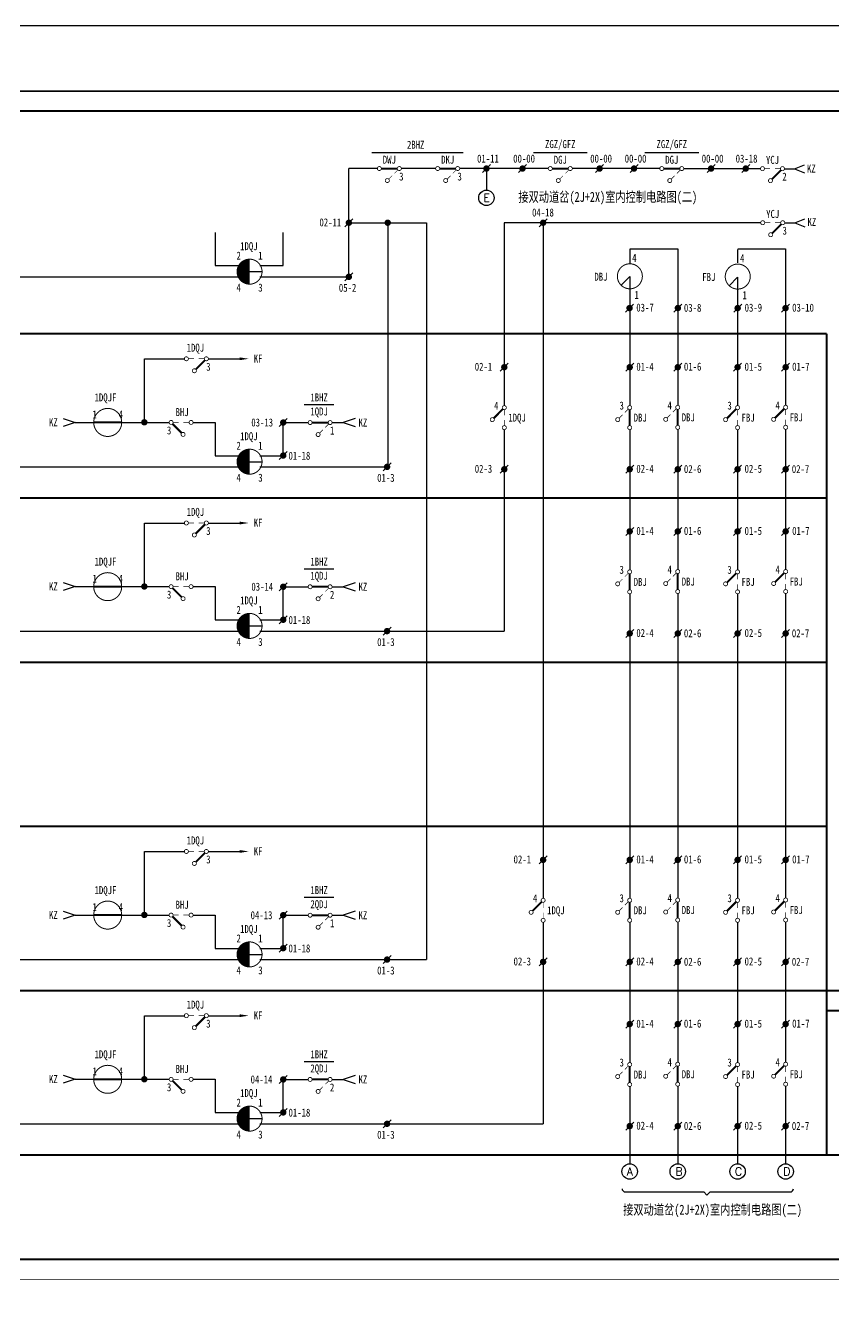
# Model space of a CAD drawing. Extents: x 215 to 887, y 54 to 677.
# Drawn here: x 420.5 to 622.6, y 360.5 to 677.3 of the extents above; entities that cross this region are included whole.
import ezdxf
from ezdxf.enums import TextEntityAlignment as Align

# ---------------------------------------------------------------- set-up
doc = ezdxf.new("R2010")
doc.units = 0
doc.linetypes.add('DASHED', pattern=[0.75, 0.5, -0.25])
doc.layers.get('0').update_dxf_attribs({"linetype": 'CONTINUOUS'})
doc.layers.add('TIE', color=7, linetype='CONTINUOUS')
doc.styles.add('CHINESE', font='SimSun.ttf', dxfattribs={"width": 0.9})
doc.styles.add('SHZTXT', font='txt.shx', dxfattribs={"height": 2.5159, "bigfont": 'HZTXT.shx'})

# ---------------------------------------------------------------- blocks, each defined once
blk = doc.blocks.new('W03')
blk.add_line((-3.5, 0), (3.5, 0))
at = {"const_width": 0.25}
blk.add_lwpolyline([(-3.5, 0, 1), (3.5, 0, 1)], format="xyb", close=True, dxfattribs=at)
blk = doc.blocks.new('144')
at = {"const_width": 0.2}
for points in [[(1, 0, -1), (0, 0, -1)], [(6, 0, -1), (5, 0, -1)], [(4, -3, -1), (3, -3, -1)]]:
    blk.add_lwpolyline(points, format="xyb", close=True, dxfattribs=at)
for points, const_width in [([(2.4, 0), (1, 0)], 0.15), ([(5, 0), (3.6, 0)], 0.15), ([(0.85, -0.35), (3.15, -2.65)], 0.5)]:
    blk.add_lwpolyline(points, dxfattribs=dict(const_width=const_width))
blk.add_lwpolyline([(5.5, -1.3, 0, 0, 0), (5.5, -2.3, 0.8, 0, 0), (5.5, -4.5, 0, 0, 0)], format="xyseb")
at = {"width": 0.8}
for tag, p in [('RELAY', (3, 2.2)), ('0', (0, -2))]:
    blk.add_attdef(tag, text='', height=2, dxfattribs=at).set_placement(p, align=Align.MIDDLE)
blk = doc.blocks.new('W54')
for p, q in [((0, 0), (3, 1)), ((3, -1), (0, 0))]:
    blk.add_line(p, q)
blk = doc.blocks.new('W55')
at = {"rotation": 180}
blk.add_blockref('W54', (0, 0), dxfattribs=at)
blk = doc.blocks.new('W22')
at = {"const_width": 0.8}
blk.add_lwpolyline([(-0.4, 0, 1), (0.4, 0, 1)], format="xyb", close=True, dxfattribs=at)
blk = doc.blocks.new('W21')
blk.add_line((-1, -1), (1, 1))
at = {"const_width": 0.8}
blk.add_lwpolyline([(-0.4, 0, 1), (0.4, 0, 1)], format="xyb", close=True, dxfattribs=at)
blk = doc.blocks.new('W52')
blk.add_lwpolyline([(0, -3.3, 0, 0.7, 0), (0, -1, 0.7, 0.7, 0)], format="xyseb")
blk.add_lwpolyline([(0, 0), (0, -1)])
blk = doc.blocks.new('133')
at = {"const_width": 0.2}
for points in [[(-6, 0, 1), (-5, 0, 1)], [(-1, 0, 1), (0, 0, 1)], [(-4, -3, 1), (-3, -3, 1)]]:
    blk.add_lwpolyline(points, format="xyb", close=True, dxfattribs=at)
for points, const_width in [([(-5, 0), (-1, 0)], 0.5), ([(-2.3, -1.8), (-3.15, -2.65)], 0.15), ([(-0.85, -0.35), (-1.7, -1.2)], 0.15)]:
    blk.add_lwpolyline(points, dxfattribs=dict(const_width=const_width))
blk.add_lwpolyline([(-5.5, -1.3, 0, 0, 0), (-5.5, -2.3, 0.8, 0, 0), (-5.5, -4.5, 0, 0, 0)], format="xyseb")
at = {"width": 0.8}
for tag, p in [('RELAY', (-3, 2.2)), ('0', (0, -2))]:
    blk.add_attdef(tag, text='', height=2, dxfattribs=at).set_placement(p, align=Align.MIDDLE)
blk = doc.blocks.new('143')
at = {"const_width": 0.2}
for points in [[(-6, 0, 1), (-5, 0, 1)], [(-1, 0, 1), (0, 0, 1)], [(-4, -3, 1), (-3, -3, 1)]]:
    blk.add_lwpolyline(points, format="xyb", close=True, dxfattribs=at)
for points, const_width in [([(-5, 0), (-3.6, 0)], 0.15), ([(-2.4, 0), (-1, 0)], 0.15), ([(-0.85, -0.35), (-3.15, -2.65)], 0.5)]:
    blk.add_lwpolyline(points, dxfattribs=dict(const_width=const_width))
blk.add_lwpolyline([(-5.5, -1.3, 0, 0, 0), (-5.5, -2.3, 0.8, 0, 0), (-5.5, -4.5, 0, 0, 0)], format="xyseb")
at = {"width": 0.8}
for tag, p in [('RELAY', (-3, 2.2)), ('0', (0, -2))]:
    blk.add_attdef(tag, text='', height=2, dxfattribs=at).set_placement(p, align=Align.MIDDLE)

msp = doc.modelspace()

# ---------------------------------------------------------------- linework, layer by layer
for p, q in [((837.69, 660.88), (238.11, 660.88)), ((238.11, 660.88), (837.69, 660.88)), ((238.11, 660.88), (837.69, 660.88)), ((507.12, 645.54), (529.97, 645.54)), ((547.54, 645.5), (561, 645.5)), ((575.42, 645.5), (588.87, 645.5)), ((501.38, 614.45), (501.38, 641.52)), ((508.61, 641.52), (501.38, 641.52)), ((523.09, 641.52), (514.5, 641.52)), ((551.31, 641.52), (529.05, 641.52)), ((535.78, 641.52), (535.78, 636.14)), ((579.13, 641.52), (557.25, 641.52)), ((585.13, 641.52), (604.32, 641.52)), ((610.31, 641.46), (612.81, 641.46)), ((612.81, 641.46), (615.31, 642.46)), ((612.81, 641.46), (615.31, 640.46)), ((501.38, 627.98), (520.81, 627.98)), ((511.1, 627.98), (511.1, 566.94)), ((520.81, 627.98), (520.81, 443.79)), ((604.37, 627.98), (540.25, 627.98)), ((540.25, 627.98), (540.25, 600.22)), ((549.96, 627.98), (549.96, 477.06)), ((610.37, 627.98), (612.87, 627.98)), ((612.87, 627.98), (615.37, 628.98)), ((612.87, 627.98), (615.37, 626.98)), ((476.54, 615.75), (479.54, 615.75)), ((571.61, 614.51), (569.5, 612.41)), ((571.61, 614.51), (571.61, 611.51)), ((598.58, 614.34), (596.47, 612.23)), ((598.58, 614.34), (598.58, 611.34)), ((490.23, 582.51), (497.63, 582.51)), ((476.54, 568.24), (479.54, 568.24)), ((490.23, 541.46), (497.63, 541.46)), ((476.54, 527.19), (479.54, 527.19)), ((490.23, 459.36), (497.63, 459.36)), ((476.54, 445.09), (479.54, 445.09)), ((490.23, 418.31), (497.63, 418.31)), ((476.54, 404.04), (479.54, 404.04))]:
    msp.add_line(p, q)
at = {"linetype": 'Continuous'}
for p, q in [((467.95, 625.57), (467.95, 617.26)), ((484.97, 617.26), (484.97, 625.54)), ((571.61, 621.39), (571.61, 617.62)), ((571.62, 621.49), (583.62, 621.49)), ((583.62, 621.49), (583.62, 600.18)), ((598.59, 621.32), (598.59, 617.93)), ((598.61, 621.42), (610.61, 621.42)), ((610.61, 621.42), (610.61, 600)), ((467.95, 617.26), (476.54, 617.26)), ((479.12, 617.26), (484.97, 617.26)), ((416.39, 614.45), (476.54, 614.45)), ((479.12, 614.45), (501.38, 614.45)), ((571.61, 611.46), (571.61, 600.22)), ((598.59, 611.39), (598.59, 600.22)), ((540.25, 600.22), (540.25, 582.26)), ((571.61, 600.22), (571.61, 582.26)), ((583.62, 600.22), (583.62, 582.33)), ((598.59, 600.22), (598.59, 582.26)), ((610.61, 600.22), (610.61, 582.33)), ((450.25, 578.61), (450.25, 593.97)), ((450.25, 593.97), (460.32, 593.97)), ((466.24, 593.97), (473.06, 593.97)), ((432.95, 578.06), (437.57, 578.06)), ((443.58, 578.06), (456.39, 578.06)), ((462.42, 578.06), (467.95, 578.06)), ((467.95, 578.06), (467.95, 569.75)), ((484.97, 569.75), (484.97, 578.03)), ((484.97, 578.03), (491.2, 578.03)), ((497.19, 578.03), (499.97, 578.03)), ((540.25, 576.22), (540.25, 559.17)), ((571.61, 576.22), (571.61, 559.17)), ((583.62, 576.22), (583.62, 559.17)), ((598.59, 576.22), (598.59, 559.17)), ((610.61, 576.22), (610.61, 559.17)), ((467.95, 569.75), (476.54, 569.75)), ((479.12, 569.75), (484.97, 569.75)), ((416.39, 566.94), (476.54, 566.94)), ((479.12, 566.94), (511.1, 566.94)), ((540.25, 559.17), (540.25, 525.89)), ((571.61, 559.17), (571.61, 541.21)), ((583.62, 559.17), (583.62, 541.28)), ((598.59, 559.17), (598.59, 541.21)), ((610.61, 559.17), (610.61, 541.28)), ((450.25, 537.56), (450.25, 552.92)), ((450.25, 552.92), (460.32, 552.92)), ((466.24, 552.92), (473.06, 552.92)), ((432.95, 537.01), (437.57, 537.01)), ((443.58, 537.01), (456.39, 537.01)), ((462.42, 537.01), (467.95, 537.01)), ((467.95, 537.01), (467.95, 528.7)), ((484.97, 528.7), (484.97, 536.98)), ((484.97, 536.98), (491.2, 536.98)), ((497.19, 536.98), (499.97, 536.98)), ((571.61, 535.17), (571.61, 518.11)), ((583.62, 535.17), (583.62, 518.11)), ((598.59, 535.17), (598.59, 518.11)), ((610.61, 535.17), (610.61, 518.11)), ((416.39, 525.89), (476.54, 525.89)), ((467.95, 528.7), (476.54, 528.7)), ((479.12, 528.7), (484.97, 528.7)), ((479.12, 525.89), (540.25, 525.89)), ((571.61, 518.11), (571.61, 477.06)), ((583.62, 518.11), (583.62, 477.06)), ((598.59, 518.11), (598.59, 477.06)), ((610.61, 518.11), (610.61, 477.06)), ((549.96, 477.06), (549.96, 459.11)), ((571.61, 477.06), (571.61, 459.11)), ((583.62, 477.06), (583.62, 459.18)), ((598.59, 477.06), (598.59, 459.11)), ((610.61, 477.06), (610.61, 459.18)), ((450.25, 455.46), (450.25, 470.82)), ((450.25, 470.82), (460.32, 470.82)), ((466.24, 470.82), (473.06, 470.82)), ((432.95, 454.91), (437.57, 454.91)), ((443.58, 454.91), (456.39, 454.91)), ((462.42, 454.91), (467.95, 454.91)), ((467.95, 454.91), (467.95, 446.6)), ((484.97, 446.6), (484.97, 454.88)), ((484.97, 454.88), (491.2, 454.88)), ((497.19, 454.88), (499.97, 454.88)), ((549.96, 453.07), (549.96, 436.01)), ((571.61, 453.07), (571.61, 436.01)), ((583.62, 453.07), (583.62, 436.01)), ((598.59, 453.07), (598.59, 436.01)), ((610.61, 453.07), (610.61, 436.01)), ((416.39, 443.79), (476.54, 443.79)), ((467.95, 446.6), (476.54, 446.6)), ((479.12, 446.6), (484.97, 446.6)), ((479.12, 443.79), (520.81, 443.79)), ((549.96, 436.01), (549.96, 402.74)), ((571.61, 436.01), (571.61, 418.05)), ((583.62, 436.01), (583.62, 418.13)), ((598.59, 436.01), (598.59, 418.05)), ((610.61, 436.01), (610.61, 418.13)), ((450.25, 414.41), (450.25, 429.77)), ((450.25, 429.77), (460.32, 429.77)), ((466.24, 429.77), (473.06, 429.77)), ((432.95, 413.86), (437.57, 413.86)), ((443.58, 413.86), (456.39, 413.86)), ((462.42, 413.86), (467.95, 413.86)), ((467.95, 413.86), (467.95, 405.55)), ((484.97, 413.83), (491.2, 413.83)), ((484.97, 405.55), (484.97, 413.83)), ((497.19, 413.83), (499.97, 413.83)), ((571.61, 412.02), (571.61, 392.73)), ((583.62, 412.02), (583.62, 392.73)), ((598.59, 412.02), (598.59, 392.73)), ((610.61, 412.02), (610.61, 392.73)), ((467.95, 405.55), (476.54, 405.55)), ((479.12, 405.55), (484.97, 405.55)), ((416.39, 402.74), (476.54, 402.74)), ((479.12, 402.74), (549.96, 402.74))]:
    msp.add_line(p, q, dxfattribs=at)
msp.add_lwpolyline([(215.16, 677.32), (886.7, 677.32), (886.7, 53.54), (215.16, 53.54)], close=True)
at = {"const_width": 0.2}
msp.add_lwpolyline([(238.11, 363.88), (837.69, 363.88), (837.69, 660.88), (238.11, 660.88)], close=True, dxfattribs=at)
for points, const_width in [([(651.48, 655.88), (263.11, 655.88)], 0.5), ([(552.25, 641.52), (556.25, 641.52)], 0.5), ([(556.39, 641.17), (555.55, 640.32)], 0.15), ([(580.13, 641.52), (584.13, 641.52)], 0.5), ([(584.27, 641.17), (583.43, 640.32)], 0.15), ([(605.31, 641.5), (606.71, 641.5)], 0.15), ([(609.46, 641.15), (607.16, 638.85)], 0.5), ([(607.91, 641.5), (609.31, 641.5)], 0.15), ([(554.95, 639.72), (554.1, 638.87)], 0.15), ([(582.83, 639.72), (581.98, 638.87)], 0.15), ([(620.89, 600.22), (263.11, 600.22)], 0.5), ([(539.89, 581.41), (537.6, 579.11)], 0.5), ([(540.25, 581.26), (540.25, 579.86)], 0.15), ([(569.81, 579.96), (568.96, 579.11)], 0.15), ([(571.25, 581.41), (570.41, 580.56)], 0.15), ([(571.61, 581.26), (571.61, 577.26)], 0.5), ([(581.82, 580.03), (580.98, 579.19)], 0.15), ([(583.27, 581.48), (582.42, 580.63)], 0.15), ([(583.62, 581.33), (583.62, 577.33)], 0.5), ([(598.24, 581.41), (595.95, 579.11)], 0.5), ([(598.59, 581.26), (598.59, 579.86)], 0.15), ([(610.26, 581.48), (607.96, 579.19)], 0.5), ([(610.61, 581.33), (610.61, 579.93)], 0.15), ([(437.57, 578.06), (444.57, 578.06)], 0.5), ([(492.19, 578.03), (496.19, 578.03)], 0.5), ([(496.34, 577.68), (495.49, 576.83)], 0.15), ([(540.25, 578.66), (540.25, 577.26)], 0.15), ([(598.59, 578.66), (598.59, 577.26)], 0.15), ([(610.61, 578.73), (610.61, 577.33)], 0.15), ([(494.89, 576.23), (494.05, 575.39)], 0.15), ([(620.89, 559.17), (263.11, 559.17)], 0.5), ([(569.81, 538.91), (568.96, 538.06)], 0.15), ([(571.25, 540.35), (570.41, 539.51)], 0.15), ([(571.61, 540.21), (571.61, 536.21)], 0.5), ([(581.82, 538.98), (580.98, 538.14)], 0.15), ([(583.27, 540.43), (582.42, 539.58)], 0.15), ([(583.62, 540.28), (583.62, 536.28)], 0.5), ([(598.24, 540.35), (595.95, 538.06)], 0.5), ([(598.59, 540.21), (598.59, 538.81)], 0.15), ([(610.26, 540.43), (607.96, 538.14)], 0.5), ([(610.61, 540.28), (610.61, 538.88)], 0.15), ([(437.57, 537.01), (444.57, 537.01)], 0.5), ([(492.19, 536.98), (496.19, 536.98)], 0.5), ([(496.34, 536.63), (495.49, 535.78)], 0.15), ([(598.59, 537.61), (598.59, 536.21)], 0.15), ([(610.61, 537.68), (610.61, 536.28)], 0.15), ([(494.89, 535.18), (494.05, 534.33)], 0.15), ([(620.89, 518.11), (263.11, 518.11)], 0.5), ([(620.89, 518.11), (263.11, 518.11)], 0.5), ([(620.89, 477.06), (263.11, 477.06)], 0.5), ([(620.89, 477.06), (263.11, 477.06)], 0.5), ([(549.61, 458.25), (547.32, 455.96)], 0.5), ([(549.96, 458.11), (549.96, 456.71)], 0.15), ([(569.81, 456.81), (568.96, 455.96)], 0.15), ([(571.25, 458.25), (570.41, 457.41)], 0.15), ([(571.61, 458.11), (571.61, 454.11)], 0.5), ([(581.82, 456.88), (580.98, 456.03)], 0.15), ([(583.27, 458.33), (582.42, 457.48)], 0.15), ([(583.62, 458.18), (583.62, 454.18)], 0.5), ([(598.24, 458.25), (595.95, 455.96)], 0.5), ([(598.59, 458.11), (598.59, 456.71)], 0.15), ([(610.26, 458.33), (607.96, 456.03)], 0.5), ([(610.61, 458.18), (610.61, 456.78)], 0.15), ([(437.57, 454.91), (444.57, 454.91)], 0.5), ([(492.19, 454.88), (496.19, 454.88)], 0.5), ([(494.89, 453.08), (494.05, 452.23)], 0.15), ([(496.34, 454.53), (495.49, 453.68)], 0.15), ([(549.96, 455.51), (549.96, 454.11)], 0.15), ([(598.59, 455.51), (598.59, 454.11)], 0.15), ([(610.61, 455.58), (610.61, 454.18)], 0.15), ([(651.48, 436.01), (263.11, 436.01)], 0.5), ([(620.89, 436.01), (263.11, 436.01)], 0.5), ([(635.89, 431.01), (620.89, 431.01), (620.89, 436.01), (636.96, 436.01)], 0.5), ([(569.81, 415.75), (568.96, 414.91)], 0.15), ([(571.25, 417.2), (570.41, 416.35)], 0.15), ([(571.61, 417.05), (571.61, 413.05)], 0.5), ([(581.82, 415.83), (580.98, 414.98)], 0.15), ([(583.27, 417.28), (582.42, 416.43)], 0.15), ([(583.62, 417.13), (583.62, 413.13)], 0.5), ([(598.24, 417.2), (595.95, 414.91)], 0.5), ([(598.59, 417.05), (598.59, 415.65)], 0.15), ([(610.26, 417.28), (607.96, 414.98)], 0.5), ([(610.61, 417.13), (610.61, 415.73)], 0.15), ([(437.57, 413.86), (444.57, 413.86)], 0.5), ([(492.19, 413.83), (496.19, 413.83)], 0.5), ([(494.89, 412.03), (494.05, 411.18)], 0.15), ([(496.34, 413.47), (495.49, 412.63)], 0.15), ([(598.59, 414.45), (598.59, 413.05)], 0.15), ([(610.61, 414.53), (610.61, 413.13)], 0.15), ([(832.69, 394.96), (263.11, 394.96)], 0.5)]:
    msp.add_lwpolyline(points, dxfattribs=dict(const_width=const_width))
for points in [[(263.11, 368.88, 0.5, 0.5, 0), (832.69, 368.88, 0.5, 0.5, 0), (832.69, 655.88, 0.5, 0.5, 0), (263.11, 655.88, 0.5, 0.5, 0)], [(569.44, 612.38, 0.25, 0.25, 1), (573.86, 616.8, 0.25, 0.25, 1)], [(596.42, 612.31, 0.25, 0.25, 1), (600.84, 616.73, 0.25, 0.25, 1)]]:
    msp.add_lwpolyline(points, format="xyseb", close=True)
for points in [[(551.25, 641.52, 1), (552.25, 641.52, 1)], [(556.25, 641.52, 1), (557.25, 641.52, 1)], [(579.13, 641.52, 1), (580.13, 641.52, 1)], [(584.13, 641.52, 1), (585.13, 641.52, 1)], [(604.31, 641.5, 1), (605.31, 641.5, 1)], [(609.31, 641.5, 1), (610.31, 641.5, 1)], [(553.25, 638.52, 1), (554.25, 638.52, 1)], [(581.13, 638.52, 1), (582.13, 638.52, 1)], [(606.31, 638.5, 1), (607.31, 638.5, 1)], [(539.75, 581.76, -1), (540.75, 581.76, -1)], [(571.11, 581.76, -1), (572.11, 581.76, -1)], [(583.12, 581.83, -1), (584.12, 581.83, -1)], [(598.09, 581.76, -1), (599.09, 581.76, -1)], [(610.11, 581.83, -1), (611.11, 581.83, -1)], [(491.19, 578.03, 1), (492.19, 578.03, 1)], [(496.19, 578.03, 1), (497.19, 578.03, 1)], [(536.75, 578.76, -1), (537.75, 578.76, -1)], [(539.75, 576.76, -1), (540.75, 576.76, -1)], [(568.11, 578.76, -1), (569.11, 578.76, -1)], [(571.11, 576.76, -1), (572.11, 576.76, -1)], [(580.12, 578.83, -1), (581.12, 578.83, -1)], [(583.12, 576.83, -1), (584.12, 576.83, -1)], [(595.09, 578.76, -1), (596.09, 578.76, -1)], [(598.09, 576.76, -1), (599.09, 576.76, -1)], [(607.11, 578.83, -1), (608.11, 578.83, -1)], [(610.11, 576.83, -1), (611.11, 576.83, -1)], [(493.19, 575.03, 1), (494.19, 575.03, 1)], [(571.11, 540.71, -1), (572.11, 540.71, -1)], [(583.12, 540.78, -1), (584.12, 540.78, -1)], [(598.09, 540.71, -1), (599.09, 540.71, -1)], [(610.11, 540.78, -1), (611.11, 540.78, -1)], [(491.19, 536.98, 1), (492.19, 536.98, 1)], [(496.19, 536.98, 1), (497.19, 536.98, 1)], [(568.11, 537.71, -1), (569.11, 537.71, -1)], [(571.11, 535.71, -1), (572.11, 535.71, -1)], [(580.12, 537.78, -1), (581.12, 537.78, -1)], [(583.12, 535.78, -1), (584.12, 535.78, -1)], [(595.09, 537.71, -1), (596.09, 537.71, -1)], [(598.09, 535.71, -1), (599.09, 535.71, -1)], [(607.11, 537.78, -1), (608.11, 537.78, -1)], [(610.11, 535.78, -1), (611.11, 535.78, -1)], [(493.19, 533.98, 1), (494.19, 533.98, 1)], [(546.46, 455.61, -1), (547.46, 455.61, -1)], [(549.46, 458.61, -1), (550.46, 458.61, -1)], [(568.11, 455.61, -1), (569.11, 455.61, -1)], [(571.11, 458.61, -1), (572.11, 458.61, -1)], [(580.12, 455.68, -1), (581.12, 455.68, -1)], [(583.12, 458.68, -1), (584.12, 458.68, -1)], [(595.09, 455.61, -1), (596.09, 455.61, -1)], [(598.09, 458.61, -1), (599.09, 458.61, -1)], [(607.11, 455.68, -1), (608.11, 455.68, -1)], [(610.11, 458.68, -1), (611.11, 458.68, -1)], [(491.19, 454.88, 1), (492.19, 454.88, 1)], [(496.19, 454.88, 1), (497.19, 454.88, 1)], [(549.46, 453.61, -1), (550.46, 453.61, -1)], [(571.11, 453.61, -1), (572.11, 453.61, -1)], [(583.12, 453.68, -1), (584.12, 453.68, -1)], [(598.09, 453.61, -1), (599.09, 453.61, -1)], [(610.11, 453.68, -1), (611.11, 453.68, -1)], [(493.19, 451.88, 1), (494.19, 451.88, 1)], [(583.12, 417.63, -1), (584.12, 417.63, -1)], [(610.11, 417.63, -1), (611.11, 417.63, -1)], [(568.11, 414.55, -1), (569.11, 414.55, -1)], [(571.11, 417.55, -1), (572.11, 417.55, -1)], [(580.12, 414.63, -1), (581.12, 414.63, -1)], [(595.09, 414.55, -1), (596.09, 414.55, -1)], [(598.09, 417.55, -1), (599.09, 417.55, -1)], [(607.11, 414.63, -1), (608.11, 414.63, -1)], [(491.19, 413.83, 1), (492.19, 413.83, 1)], [(496.19, 413.83, 1), (497.19, 413.83, 1)], [(571.11, 412.55, -1), (572.11, 412.55, -1)], [(583.12, 412.63, -1), (584.12, 412.63, -1)], [(598.09, 412.55, -1), (599.09, 412.55, -1)], [(610.11, 412.63, -1), (611.11, 412.63, -1)], [(493.19, 410.83, 1), (494.19, 410.83, 1)]]:
    msp.add_lwpolyline(points, format="xyb", close=True, dxfattribs=at)
for points, format in [([(551.75, 637.02, 0, 0, 0), (551.75, 638.02, 0.8, 0, 0), (551.75, 640.22, 0, 0, 0)], "xyseb"), ([(579.63, 637.02, 0, 0, 0), (579.63, 638.02, 0.8, 0, 0), (579.63, 640.22, 0, 0, 0)], "xyseb"), ([(604.81, 640.2, 0, 0, 0), (604.81, 639.2, 0.8, 0, 0), (604.81, 637, 0, 0, 0)], "xyseb"), ([(474.92, 615.75, 3.25, 3.25, -0.414214), (476.54, 617.37, 3.25, 3.25, 0)], "xyseb"), ([(476.54, 618.87, 0.25, 0.25, -0.414214), (479.67, 615.75, 0.25, 0.25, -0.414214), (476.54, 612.62, 0.25, 0.25, 0)], "xyseb"), ([(476.54, 614.12, 3.25, 3.25, -0.414214), (474.92, 615.75, 3.25, 3.25, 0)], "xyseb"), ([(476.54, 611.97, 0, 0, 0), (476.54, 610.97, 0.8, 0, 0), (476.54, 608.77, 0, 0, 0)], "xyseb"), ([(569.61, 608.02, 0, 0, 0), (569.61, 609.02, 0.8, 0, 0), (569.61, 611.22, 0, 0, 0)], "xyseb"), ([(596.59, 611.22, 0, 0, 0), (596.59, 610.22, 0.8, 0, 0), (596.59, 608.02, 0, 0, 0)], "xyseb"), ([(445.59, 576.76, 0, 0, 0), (445.59, 575.76, 0.8, 0, 0), (445.59, 573.56, 0, 0, 0)], "xyseb"), ([(491.69, 573.53, 0, 0, 0), (491.69, 574.53, 0.8, 0, 0), (491.69, 576.73, 0, 0, 0)], "xyseb"), ([(538.25, 577.76, 0, 0, 0), (538.25, 576.76, 0.8, 0, 0), (538.25, 574.56, 0, 0, 0)], "xyseb"), ([(569.61, 574.56, 0, 0, 0), (569.61, 575.56, 0.8, 0, 0), (569.61, 577.76, 0, 0, 0)], "xyseb"), ([(581.62, 574.63, 0, 0, 0), (581.62, 575.63, 0.8, 0, 0), (581.62, 577.83, 0, 0, 0)], "xyseb"), ([(596.59, 577.76, 0, 0, 0), (596.59, 576.76, 0.8, 0, 0), (596.59, 574.56, 0, 0, 0)], "xyseb"), ([(608.61, 577.83, 0, 0, 0), (608.61, 576.83, 0.8, 0, 0), (608.61, 574.63, 0, 0, 0)], "xyseb"), ([(474.92, 568.24, 3.25, 3.25, -0.414214), (476.54, 569.87, 3.25, 3.25, -1)], "xyseb"), ([(476.54, 571.37, 0.25, 0.25, -0.414214), (479.67, 568.24, 0.25, 0.25, -0.414214), (476.54, 565.12, 0.25, 0.25, -1)], "xyseb"), ([(476.54, 566.62, 3.25, 3.25, -0.414214), (474.92, 568.24, 3.25, 3.25, -1)], "xyseb"), ([(476.54, 564.47, 0, 0, 0), (476.54, 563.47, 0.8, 0, 0), (476.54, 561.27, 0, 0, 0)], "xyseb"), ([(445.59, 535.71, 0, 0, 0), (445.59, 534.71, 0.8, 0, 0), (445.59, 532.51, 0, 0, 0)], "xyseb"), ([(491.69, 532.48, 0, 0, 0), (491.69, 533.48, 0.8, 0, 0), (491.69, 535.68, 0, 0, 0)], "xyseb"), ([(569.61, 533.51, 0, 0, 0), (569.61, 534.51, 0.8, 0, 0), (569.61, 536.71, 0, 0, 0)], "xyseb"), ([(581.62, 533.58, 0, 0, 0), (581.62, 534.58, 0.8, 0, 0), (581.62, 536.78, 0, 0, 0)], "xyseb"), ([(596.59, 536.71, 0, 0, 0), (596.59, 535.71, 0.8, 0, 0), (596.59, 533.51, 0, 0, 0)], "xyseb"), ([(608.61, 536.78, 0, 0, 0), (608.61, 535.78, 0.8, 0, 0), (608.61, 533.58, 0, 0, 0)], "xyseb"), ([(474.92, 527.19, 3.25, 3.25, -0.414214), (476.54, 528.82, 3.25, 3.25, -1)], "xyseb"), ([(476.54, 530.32, 0.25, 0.25, -0.414214), (479.67, 527.19, 0.25, 0.25, -0.414214), (476.54, 524.07, 0.25, 0.25, -1)], "xyseb"), ([(476.54, 525.57, 3.25, 3.25, -0.414214), (474.92, 527.19, 3.25, 3.25, -1)], "xyseb"), ([(476.54, 523.42, 0, 0, 0), (476.54, 522.42, 0.8, 0, 0), (476.54, 520.22, 0, 0, 0)], "xyseb"), ([(445.59, 453.61, 0, 0, 0), (445.59, 452.61, 0.8, 0, 0), (445.59, 450.41, 0, 0, 0)], "xyseb"), ([(491.69, 450.38, 0, 0, 0), (491.69, 451.38, 0.8, 0, 0), (491.69, 453.58, 0, 0, 0)], "xyseb"), ([(547.96, 454.61, 0, 0, 0), (547.96, 453.61, 0.8, 0, 0), (547.96, 451.41, 0, 0, 0)], "xyseb"), ([(569.61, 451.41, 0, 0, 0), (569.61, 452.41, 0.8, 0, 0), (569.61, 454.61, 0, 0, 0)], "xyseb"), ([(581.62, 451.48, 0, 0, 0), (581.62, 452.48, 0.8, 0, 0), (581.62, 454.68, 0, 0, 0)], "xyseb"), ([(596.59, 454.61, 0, 0, 0), (596.59, 453.61, 0.8, 0, 0), (596.59, 451.41, 0, 0, 0)], "xyseb"), ([(608.61, 454.68, 0, 0, 0), (608.61, 453.68, 0.8, 0, 0), (608.61, 451.48, 0, 0, 0)], "xyseb"), ([(474.92, 445.09, 3.25, 3.25, -0.414214), (476.54, 446.71, 3.25, 3.25, -1)], "xyseb"), ([(476.54, 443.46, 3.25, 3.25, -0.414214), (474.92, 445.09, 3.25, 3.25, -1)], "xyseb"), ([(476.54, 448.21, 0.25, 0.25, -0.414214), (479.67, 445.09, 0.25, 0.25, -0.414214), (476.54, 441.96, 0.25, 0.25, -1)], "xyseb"), ([(476.54, 441.31, 0, 0, 0), (476.54, 440.31, 0.8, 0, 0), (476.54, 438.11, 0, 0, 0)], "xyseb"), ([(445.59, 412.56, 0, 0, 0), (445.59, 411.56, 0.8, 0, 0), (445.59, 409.36, 0, 0, 0)], "xyseb"), ([(491.69, 409.33, 0, 0, 0), (491.69, 410.33, 0.8, 0, 0), (491.69, 412.53, 0, 0, 0)], "xyseb"), ([(569.61, 410.35, 0, 0, 0), (569.61, 411.35, 0.8, 0, 0), (569.61, 413.55, 0, 0, 0)], "xyseb"), ([(581.62, 410.43, 0, 0, 0), (581.62, 411.43, 0.8, 0, 0), (581.62, 413.63, 0, 0, 0)], "xyseb"), ([(596.59, 413.55, 0, 0, 0), (596.59, 412.55, 0.8, 0, 0), (596.59, 410.35, 0, 0, 0)], "xyseb"), ([(608.61, 413.63, 0, 0, 0), (608.61, 412.63, 0.8, 0, 0), (608.61, 410.43, 0, 0, 0)], "xyseb"), ([(474.92, 404.04, 3.25, 3.25, -0.414214), (476.54, 405.66, 3.25, 3.25, -1)], "xyseb"), ([(476.54, 402.41, 3.25, 3.25, -0.414214), (474.92, 404.04, 3.25, 3.25, -1)], "xyseb"), ([(476.54, 407.16, 0.25, 0.25, -0.414214), (479.67, 404.04, 0.25, 0.25, -0.414214), (476.54, 400.91, 0.25, 0.25, -1)], "xyseb"), ([(476.54, 400.26, 0, 0, 0), (476.54, 399.26, 0.8, 0, 0), (476.54, 397.06, 0, 0, 0)], "xyseb"), ([(569.7, 386.51, 0.414214), (570.5, 385.71), (590.11, 385.71), (590.91, 384.91), (591.71, 385.71), (611.78, 385.71, 0.414214), (612.58, 386.51)], "xyb")]:
    msp.add_lwpolyline(points, format=format)
at = {"linetype": 'ByBlock', "const_width": 0.5}
for points in [[(620.89, 600.22), (620.89, 559.17)], [(620.89, 559.17), (620.89, 518.11)], [(620.89, 518.11), (620.89, 477.06)], [(620.89, 477.06), (620.89, 436.01)], [(620.89, 436.01), (620.89, 394.96)]]:
    msp.add_lwpolyline(points, dxfattribs=at)
for centre in [(535.78, 634.21), (571.61, 390.81), (583.62, 390.81), (598.59, 390.81), (610.61, 390.81)]:
    msp.add_circle(centre, 1.93)

# ---------------------------------------------------------------- block references
for p, values in [((514.5, 641.52), {'RELAY': 'DWJ', '0': '3'}), ((529.09, 641.52), {'RELAY': 'DKJ', '0': '3'})]:
    msp.add_blockref('133', p).add_auto_attribs(values)
for name, p in [('W21', (535.78, 641.52)), ('W21', (544.81, 641.52)), ('W21', (564.08, 641.52)), ('W21', (572.69, 641.52)), ('W21', (591.96, 641.52)), ('W21', (600.63, 641.52)), ('W21', (501.38, 627.98)), ('W22', (511.1, 627.98)), ('W21', (549.96, 627.98)), ('W21', (501.36, 614.45)), ('W21', (571.57, 606.65)), ('W21', (583.65, 606.65)), ('W21', (598.61, 606.63)), ('W21', (610.58, 606.63)), ('W21', (540.25, 591.87)), ('W21', (571.61, 591.87)), ('W21', (583.62, 591.87)), ('W21', (598.59, 591.87)), ('W21', (610.61, 591.87)), ('W55', (432.95, 578.06)), ('W22', (450.23, 578.1)), ('W21', (484.97, 578.03)), ('W21', (484.97, 569.79)), ('W21', (510.93, 566.95)), ('W21', (540.25, 566.36)), ('W21', (571.61, 566.36)), ('W21', (583.62, 566.36)), ('W21', (598.59, 566.36)), ('W21', (610.61, 566.36)), ('W21', (571.61, 550.82)), ('W21', (583.62, 550.82)), ('W21', (598.59, 550.82)), ('W21', (610.61, 550.82)), ('W55', (432.95, 537.01)), ('W22', (450.23, 537.05)), ('W21', (484.97, 536.98)), ('W21', (484.97, 528.74)), ('W21', (510.93, 525.9)), ('W21', (571.61, 525.31)), ('W21', (583.62, 525.31)), ('W21', (598.59, 525.31)), ('W21', (610.61, 525.31)), ('W21', (549.96, 468.71)), ('W21', (571.61, 468.71)), ('W21', (583.62, 468.71)), ('W21', (598.59, 468.71)), ('W21', (610.61, 468.71)), ('W55', (432.95, 454.91)), ('W22', (450.23, 454.95)), ('W21', (484.97, 454.88)), ('W21', (484.97, 446.64)), ('W21', (510.93, 443.79)), ('W21', (549.96, 443.21)), ('W21', (571.61, 443.21)), ('W21', (583.62, 443.21)), ('W21', (598.59, 443.21)), ('W21', (610.61, 443.21)), ('W21', (571.61, 427.66)), ('W21', (583.62, 427.66)), ('W21', (598.59, 427.66)), ('W21', (610.61, 427.66)), ('W55', (432.95, 413.86)), ('W22', (450.23, 413.89)), ('W21', (484.97, 413.83)), ('W21', (484.97, 405.59)), ('W21', (510.93, 402.74)), ('W21', (571.61, 402.16)), ('W21', (583.62, 402.16)), ('W21', (598.59, 402.16)), ('W21', (610.61, 402.16))]:
    msp.add_blockref(name, p)
at = {"linetype": 'DASHED'}
msp.add_blockref('143', (610.37, 627.98), dxfattribs=at).add_auto_attribs({'RELAY': 'YCJ', '0': '3'})
at = {"linetype": 'DASHED', "xscale": -1}
for p in [(466.24, 593.97), (466.24, 552.92), (466.24, 470.82), (466.24, 429.77)]:
    msp.add_blockref('144', p, dxfattribs=at)
at = {"rotation": 90}
for p in [(473.06, 593.97), (473.06, 552.92), (473.06, 470.82), (473.06, 429.77)]:
    msp.add_blockref('W52', p, dxfattribs=at)
at = {"linetype": 'DASHED'}
for name, p in [('W03', (441.07, 578.06)), ('144', (456.42, 578.06)), ('W03', (441.07, 537.01)), ('144', (456.42, 537.01)), ('W03', (441.07, 454.91)), ('144', (456.42, 454.91)), ('W03', (441.07, 413.86)), ('144', (456.42, 413.86))]:
    msp.add_blockref(name, p, dxfattribs=at)
at = {"xscale": -1}
for p in [(499.97, 578.05), (499.97, 537), (499.97, 454.9), (499.97, 413.85)]:
    msp.add_blockref('W55', p, dxfattribs=at)

# ---------------------------------------------------------------- texts
at = {"color": 6, "width": 0.8}
msp.add_text('2BHZ', height=2, dxfattribs=at).set_placement((518.09, 646.48), align=Align.CENTER)
at = {"width": 0.8}
for s, p in [('ZGZ/GFZ', (554.25, 647.47)), ('ZGZ/GFZ', (582.13, 647.47)), ('DGJ', (554.25, 643.72)), ('DGJ', (582.13, 643.72)), ('YCJ', (607.31, 643.7)), ('2', (610.31, 639.5)), ('2    1', (476.54, 619.75)), ('4    3', (476.54, 611.75)), ('3', (466.24, 591.97)), ('4', (538.25, 582.26)), ('3', (569.61, 582.26)), ('4', (581.62, 582.33)), ('3', (596.59, 582.26)), ('4', (608.61, 582.33)), ('1     4', (441.07, 580.06)), ('3', (456.42, 576.06)), ('1', (497.19, 576.03)), ('2    1', (476.54, 572.24)), ('4    3', (476.54, 564.24)), ('3', (466.24, 550.92)), ('3', (569.61, 541.21)), ('4', (581.62, 541.28)), ('3', (596.59, 541.21)), ('4', (608.61, 541.28)), ('1     4', (441.07, 539.01)), ('3', (456.42, 535.01)), ('2', (497.19, 534.98)), ('2    1', (476.54, 531.19)), ('4    3', (476.54, 523.19)), ('3', (466.24, 468.82)), ('4', (547.96, 459.11)), ('3', (569.61, 459.11)), ('4', (581.62, 459.18)), ('3', (596.59, 459.11)), ('4', (608.61, 459.18)), ('1     4', (441.07, 456.91)), ('3', (456.42, 452.91)), ('1', (497.19, 452.88)), ('2    1', (476.54, 449.09)), ('4    3', (476.54, 441.09)), ('3', (466.24, 427.77)), ('3', (569.61, 418.05)), ('4', (581.62, 418.13)), ('3', (596.59, 418.05)), ('4', (608.61, 418.13)), ('1     4', (441.07, 415.86)), ('3', (456.42, 411.86)), ('2', (497.19, 411.83)), ('2    1', (476.54, 408.04)), ('4    3', (476.54, 400.04))]:
    msp.add_text(s, height=2, dxfattribs=at).set_placement(p, align=Align.MIDDLE)
at = {"linetype": 'Continuous', "style": 'SHZTXT'}
for s, p in [('E', (535.03, 633.23)), ('A', (570.86, 389.83)), ('B', (583.02, 389.83)), ('C', (597.92, 389.83)), ('D', (610, 389.83))]:
    msp.add_text(s, height=2, dxfattribs=at).set_placement(p)
at = {"style": 'CHINESE', "width": 0.75}
for p in [(566.12, 634.31, 0), (592.33, 381.15, 0)]:
    msp.add_text('接双动道岔(2J+2X)室内控制电路图(二)', height=2.5, dxfattribs=at).set_placement(p, align=Align.MIDDLE)
at = {"width": 0.8}
for s, p in [('4', (572.23, 618.19)), ('4', (599.22, 618.12)), ('1', (572.82, 608.94)), ('1', (599.81, 608.87)), ('02-1', (532.86, 590.99))]:
    msp.add_text(s, height=2, dxfattribs=at).set_placement(p)
for s, p in [('1DQJ', (541.25, 579.26)), ('DBJ', (572.61, 579.26)), ('DBJ', (584.62, 579.33)), ('FBJ', (599.59, 579.26)), ('FBJ', (611.61, 579.33)), ('DBJ', (572.61, 538.21)), ('DBJ', (584.62, 538.28)), ('FBJ', (599.59, 538.21)), ('FBJ', (611.61, 538.28)), ('1DQJ', (550.96, 456.11)), ('DBJ', (572.61, 456.11)), ('DBJ', (584.62, 456.18)), ('FBJ', (599.59, 456.11)), ('FBJ', (611.61, 456.18)), ('DBJ', (572.61, 415.05)), ('DBJ', (584.62, 415.13)), ('FBJ', (599.59, 415.05)), ('FBJ', (611.61, 415.13))]:
    msp.add_text(s, height=2, dxfattribs=at).set_placement(p, align=Align.MIDDLE_LEFT)
at = {"layer": 'TIE', "color": 3, "width": 0.8}
for s, p in [('01-11', (536.16, 643.01)), ('03-18', (600.83, 643.01)), ('04-18', (549.92, 629.54))]:
    msp.add_text(s, height=2, dxfattribs=at).set_placement(p, align=Align.CENTER)
at = {"layer": 'TIE', "color": 2, "width": 0.8}
for p in [(545.2, 643.01), (564.46, 643.01), (573.08, 643.01), (592.34, 643.01)]:
    msp.add_text('00-00', height=2, dxfattribs=at).set_placement(p, align=Align.CENTER)
at = {"layer": 'TIE', "width": 0.8}
for s, p in [('KZ', (615.95, 640.52)), ('KZ', (616.08, 627.18)), ('1DQJ', (474.19, 621.12)), ('DBJ', (562.78, 613.48)), ('FBJ', (589.76, 613.41)), ('KF', (477.6, 593.04)), ('1DQJF', (437.79, 583.32)), ('KZ', (426.4, 577.12)), ('KZ', (503.8, 577.03)), ('1DQJ', (474.19, 573.61)), ('KF', (477.6, 551.99)), ('1DQJF', (437.79, 542.27)), ('KZ', (426.4, 536.07)), ('KZ', (503.8, 535.98)), ('1DQJ', (474.19, 532.56)), ('KF', (477.6, 469.89)), ('1DQJF', (437.79, 460.16)), ('KZ', (426.4, 453.97)), ('KZ', (503.8, 453.88)), ('1DQJ', (474.19, 450.46)), ('KF', (477.6, 428.84)), ('1DQJF', (437.79, 419.11)), ('KZ', (426.4, 412.92)), ('KZ', (503.8, 412.82)), ('1DQJ', (474.19, 409.41))]:
    msp.add_text(s, height=2, dxfattribs=at).set_placement(p)
at = {"layer": 'TIE', "color": 3, "width": 0.8}
for s, p in [('02-11', (496.74, 628.06)), ('05-2', (501.06, 611.71)), ('01-3', (510.64, 564.2)), ('01-3', (510.64, 523.15)), ('01-3', (510.64, 441.05)), ('01-3', (510.64, 400))]:
    msp.add_text(s, height=2, dxfattribs=at).set_placement(p, align=Align.MIDDLE)
for s, p in [('03-7', (573.26, 605.77)), ('03-8', (585.17, 605.73)), ('03-9', (600.36, 605.75)), ('03-10', (612.24, 605.75)), ('01-4', (573.27, 590.99)), ('01-6', (585.17, 591.01)), ('01-5', (600.34, 590.99)), ('01-7', (612.24, 591.01)), ('03-13', (476.98, 577.05)), ('01-18', (486.29, 568.74)), ('02-3', (532.86, 565.48)), ('02-4', (573.27, 565.48)), ('02-6', (585.17, 565.41)), ('02-5', (600.34, 565.48)), ('02-7', (612.16, 565.41)), ('01-4', (573.27, 549.94)), ('01-6', (585.17, 549.96)), ('01-5', (600.34, 549.94)), ('01-7', (612.24, 549.96)), ('03-14', (477, 536)), ('01-18', (486.29, 527.69)), ('02-4', (573.27, 524.43)), ('02-6', (585.17, 524.36)), ('02-5', (600.34, 524.43)), ('02-7', (612.16, 524.36)), ('02-1', (542.57, 467.84)), ('01-4', (573.27, 467.84)), ('01-6', (585.17, 467.85)), ('01-5', (600.34, 467.84)), ('01-7', (612.24, 467.85)), ('04-13', (476.81, 453.89)), ('01-18', (486.29, 445.59)), ('02-3', (542.57, 442.33)), ('02-4', (573.27, 442.33)), ('02-6', (585.17, 442.26)), ('02-5', (600.34, 442.33)), ('02-7', (612.16, 442.26)), ('01-4', (573.27, 426.78)), ('01-6', (585.17, 426.8)), ('01-5', (600.34, 426.78)), ('01-7', (612.24, 426.8)), ('04-14', (476.81, 412.84)), ('01-18', (486.29, 404.54)), ('02-4', (573.27, 401.28)), ('02-6', (585.17, 401.21)), ('02-5', (600.34, 401.28)), ('02-7', (612.16, 401.21))]:
    msp.add_text(s, height=2, dxfattribs=at).set_placement(p)
at = {"layer": 'TIE', "width": 0.8}
for s, p in [('1DQJ', (462.99, 595.74)), ('BHJ', (459.67, 579.65)), ('1QDJ', (493.94, 579.8)), ('1DQJ', (462.99, 554.69)), ('BHJ', (459.67, 538.6)), ('1QDJ', (493.94, 538.74)), ('1DQJ', (462.99, 472.58)), ('BHJ', (459.67, 456.5)), ('2QDJ', (493.94, 456.64)), ('1DQJ', (462.99, 431.53)), ('BHJ', (459.67, 415.45)), ('2QDJ', (493.94, 415.59))]:
    msp.add_text(s, height=2, dxfattribs=at).set_placement(p, align=Align.CENTER)
at = {"layer": 'TIE', "color": 6, "width": 0.8}
for p in [(493.94, 583.32), (493.94, 542.27), (493.94, 460.16), (493.94, 419.11)]:
    msp.add_text('1BHZ', height=2, dxfattribs=at).set_placement(p, align=Align.CENTER)

doc.saveas('drawing.dxf')
